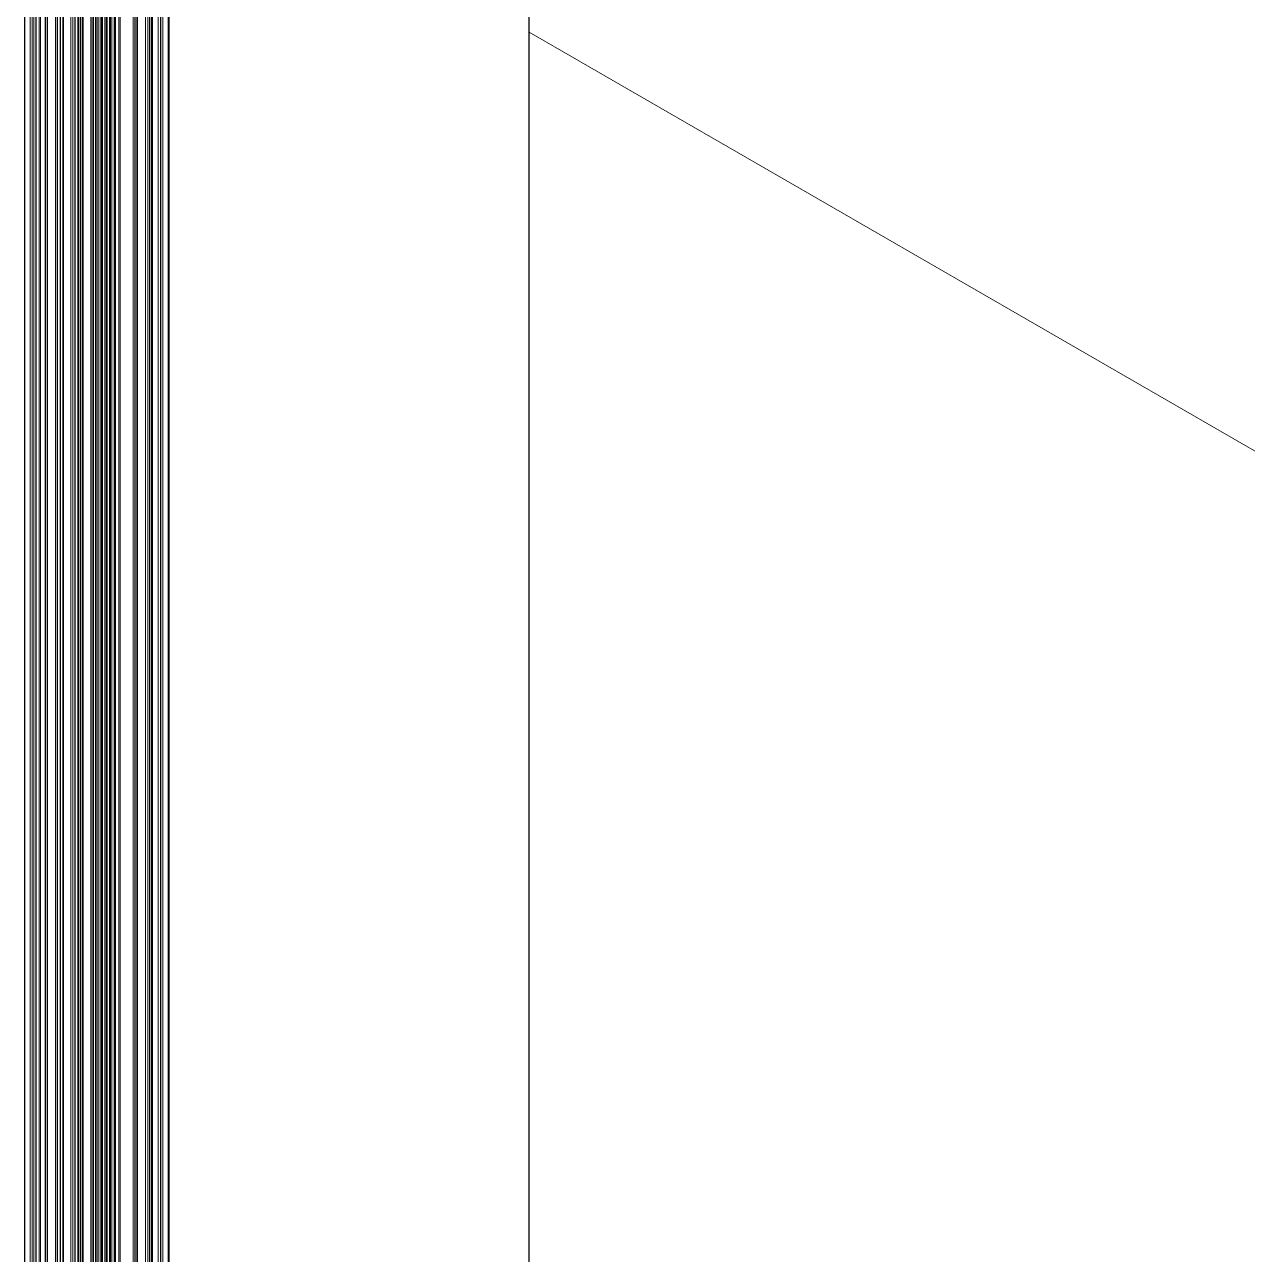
# Model space of a CAD drawing. Header units: millimetres. Extents: x 39 to 459, y 26 to 647.
# Drawn here: x 173.223 to 177.717, y 249.401 to 253.922 of the extents above; entities that cross this region are included whole.
import ezdxf

# ---------------------------------------------------------------- set-up
doc = ezdxf.new("R2010")
doc.units = ezdxf.units.MM
doc.layers.add('ANTET', color=7, linetype='Continuous')

# ---------------------------------------------------------------- blocks, each defined once
blk = doc.blocks.new('Kayıt Montajı')
at = {"color": 7, "linetype": 'Continuous', "lineweight": 15}
for p, q in [((11308.7928, 2138.2372), (11308.7928, 2113.496)), ((11308.7937, 2138.236), (11308.7937, 2113.4948)), ((11308.8128, 2138.2249), (11308.8128, 2113.4838)), ((11308.813, 2138.2248), (11308.813, 2113.4837)), ((11308.8211, 2138.2209), (11308.8211, 2113.4797)), ((11308.8272, 2138.221), (11308.8272, 2113.4798)), ((11308.834, 2138.2249), (11308.834, 2113.4838)), ((11308.8349, 2113.485), (11308.8349, 2138.2262)), ((11308.8467, 2138.2519), (11308.8467, 2113.5107)), ((11308.851, 2138.2519), (11308.851, 2113.5107)), ((11308.8683, 2138.1947), (11308.8683, 2113.4535)), ((11308.8694, 2138.193), (11308.8694, 2113.4519)), ((11308.8762, 2138.1883), (11308.8762, 2113.4471)), ((11308.8764, 2138.1882), (11308.8764, 2113.447)), ((11308.9061, 2138.1711), (11308.9061, 2113.4299)), ((11309.1395, 2138.0829), (11309.1395, 2115.0564)), ((11309.1437, 2138.0829), (11309.1437, 2115.0564)), ((11308.9127, 2138.0455), (11308.9127, 2115.0191)), ((11308.9135, 2138.0443), (11308.9135, 2115.0179)), ((11308.9231, 2138.0388), (11308.9231, 2115.0124)), ((11308.9252, 2138.0383), (11308.9252, 2115.0118)), ((11308.9337, 2138.0383), (11308.9337, 2115.0118)), ((11308.9358, 2138.0388), (11308.9358, 2115.0124)), ((11308.9632, 2138.0546), (11308.9632, 2115.0282)), ((11308.9699, 2138.0585), (11308.9699, 2115.0321)), ((11309.0626, 2138.0381), (11309.0626, 2115.0116)), ((11309.0706, 2138.0381), (11309.0706, 2115.0116)), ((11309.0751, 2138.0407), (11309.0751, 2115.0142)), ((11309.0796, 2138.0479), (11309.0796, 2115.0214)), ((11309.0876, 2138.0479), (11309.0876, 2115.0214)), ((11309.0921, 2138.0505), (11309.0921, 2115.024)), ((11309.0966, 2138.0577), (11309.0966, 2115.0312)), ((11309.1045, 2138.0577), (11309.1045, 2115.0312)), ((11309.109, 2138.0603), (11309.109, 2115.0338)), ((11309.1135, 2138.0675), (11309.1135, 2115.041)), ((11309.1215, 2138.0675), (11309.1215, 2115.041)), ((11309.126, 2138.0701), (11309.126, 2115.0436)), ((11309.1269, 2138.0756), (11309.1269, 2115.0492)), ((11309.1914, 2138.0553), (11309.1914, 2113.3141)), ((11309.1978, 2138.0517), (11309.1978, 2113.3105)), ((11308.9774, 2138.0082), (11308.9774, 2114.9817)), ((11308.9782, 2138.007), (11308.9782, 2114.9805)), ((11308.9878, 2138.0015), (11308.9878, 2114.975)), ((11308.992, 2138.0015), (11308.992, 2114.975)), ((11308.9984, 2138.0051), (11308.9984, 2114.9787)), ((11308.9993, 2114.9799), (11308.9993, 2138.0064)), ((11309.0058, 2138.018), (11309.0058, 2114.9915)), ((11309.0079, 2138.0185), (11309.0079, 2114.992)), ((11309.0366, 2138.0185), (11309.0366, 2114.992)), ((11309.0411, 2138.0211), (11309.0411, 2114.9946)), ((11309.0456, 2138.0283), (11309.0456, 2115.0018)), ((11309.0536, 2138.0283), (11309.0536, 2115.0018)), ((11309.0581, 2138.0309), (11309.0581, 2115.0044)), ((11309.2029, 2138.0033), (11309.2029, 2113.2621)), ((11309.2073, 2137.9972), (11309.2073, 2113.256)), ((11309.2625, 2138.0021), (11309.2625, 2113.2609)), ((11309.2837, 2138.0021), (11309.2837, 2113.2609)), ((11309.237, 2137.98), (11309.237, 2113.2388)), ((11309.2372, 2137.9799), (11309.2372, 2113.2387)), ((11309.2454, 2137.976), (11309.2454, 2113.2348)), ((11309.2515, 2137.9761), (11309.2515, 2113.2349)), ((11309.2582, 2137.98), (11309.2582, 2113.2388)), ((11309.2591, 2113.2401), (11309.2591, 2137.9812)), ((11309.2926, 2137.9498), (11309.2926, 2113.2086)), ((11309.2936, 2137.9481), (11309.2936, 2113.2069)), ((11309.3005, 2137.9434), (11309.3005, 2113.2022)), ((11309.3007, 2137.9433), (11309.3007, 2113.2021)), ((11309.3198, 2137.9323), (11309.3198, 2113.1911)), ((11309.324, 2137.9323), (11309.324, 2113.1911)), ((11310.6465, 2115.0875), (11310.6465, 2136.4727)), ((11310.6465, 2136.1201), (11318.2272, 2131.7438))]:
    blk.add_line(p, q, dxfattribs=at)
at = {"color": 8, "linetype": 'Continuous', "lineweight": 15}
blk.add_line((11310.6456, 2136.4722), (11310.6456, 2115.087), dxfattribs=at)

msp = doc.modelspace()

# ---------------------------------------------------------------- block references
at = {"layer": 'ANTET', "color": 0}
msp.add_blockref('Kayıt Montajı', (-11135.5698, -1882.2259), dxfattribs=at)

doc.saveas('drawing.dxf')
